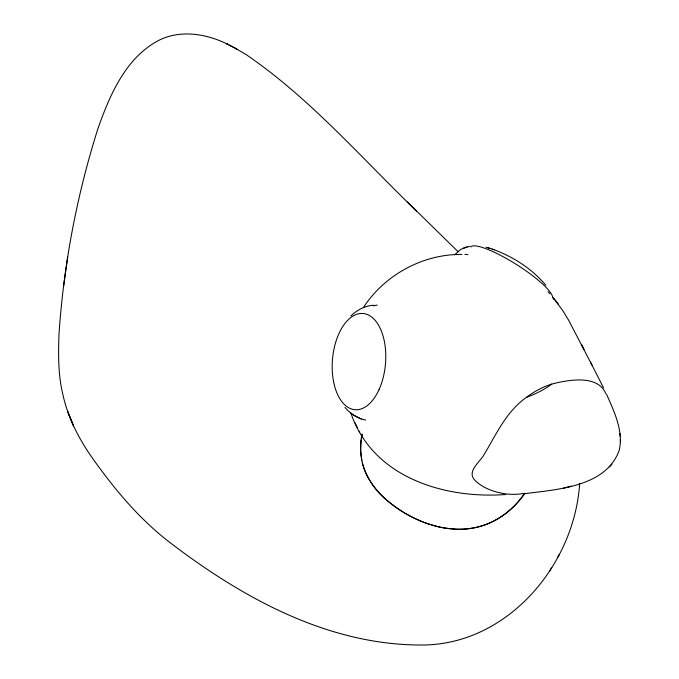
<?xml version="1.0" encoding="UTF-8"?>
<svg xmlns="http://www.w3.org/2000/svg" width="679" height="679" viewBox="0 0 679 679"><rect width="100%" height="100%" fill="white"/><g stroke="black" fill="none" stroke-linecap="round" stroke-linejoin="round"><path stroke-width="1.02" d="M524.095 493.743C557.018 489.415 606.211 487.157 619.282 450.084C623.585 430.664 614.071 411.499 606.551 394.193M620.411 440.408L620.419 439.754M620.402 441.902L620.411 441.24M579.671 483.338C574.4 566.481 505.363 647.087 418.349 644.991C326.319 644.133 241.877 597.427 170.463 542.928C140.188 519.859 115.498 490.467 93.49 459.624C79.299 439.814 67.781 417.678 62.697 393.701C58.046 374.163 58.309 353.861 59.005 333.924C63.724 264.454 76.82 195.399 97.801 129.018C109.777 95.128 125.539 57.664 159.09 40.197C180.852 29.443 206.739 33.78 227.703 44.305M361.245 440.085L360.736 450.236L361.771 460.54M63.588 286.368L67.705 257.002M361.491 438.091L362.102 434.136M362.085 434.305C355.575 460.948 369.503 488.014 390.96 503.58A110.125 96.724 30.1 0 0 420.946 521.158A105.483 92.692 30.2 0 0 427.914 523.798L437.403 526.548A91.207 80.088 30.1 0 0 444.626 528.024L454.302 529.102M557.425 557.629L559.309 554.37M549.795 570.861L551.747 567.491M363.358 307.612C384.56 274.919 422.847 254.056 461.864 254.404M524.595 493.557C516.507 505.201 505.728 515.123 492.979 521.447A81.2 71.287 30.1 0 1 454.302 529.17M524.689 493.497C513.689 509.318 497.537 521.956 478.703 526.785A79.46 69.767 30.1 0 1 464.555 529.06C449.192 530.044 433.813 526.632 419.715 520.649A110.753 97.241 30.1 0 1 395.679 507.111C382.549 497.69 370.7 485.544 364.606 470.343A57.74 50.704 30.1 0 1 362.204 462.603M454.514 254.863L460.973 249.269L469.783 246.231M611.881 464.249L609.377 466.965M350.89 315.93C356.933 310.074 364.835 305.847 373.314 305.227M605.77 393.616C597.851 374.146 567.457 379.977 551.704 384.102A99.075 87.863 -89.9 0 0 526.531 397.274C505.796 411.788 495.831 435.358 483.117 456.203C478.347 463.205 466.159 472.626 475.639 480.978C482.939 487.895 492.776 491.511 502.511 493.344M463.341 248.081L464.64 247.64M465.879 247.207L467.135 246.774M563.409 488.167L571.599 486.13M524.774 493.353L518.849 494.108A90.112 76.023 -87.3 0 1 502.502 493.404M505.685 494.524C443.888 499.057 372.516 477.21 350.899 413.061M464.962 254.404L467.924 254.642M365.633 420.08L361.228 418.935L354.277 415.506M485.994 247.275L490.484 248.548M492.148 249.083C512.679 256.28 531.818 268.587 545.882 285.307M488.116 247.81L494.219 249.728M361.228 418.935C354.913 416.592 349.269 412.62 345 407.408M235.817 48.515L246.757 55.024C310.473 98.684 361.211 157.732 416.516 211.016L407.442 202.079L457.943 251.544M351.527 413.74L353.36 414.911M547.961 291.758L549.897 293.769M558.554 304.523L553.113 297.487L562.806 310.676L568.476 319.928L592.122 365.361M359.395 431.19L359.777 431.903M584.042 349.49L581.733 345L583.312 348.072M354.896 422.593L357.247 427.312M590.509 362.162L603.521 387.836M553.096 297.979L553.529 299.414M620.25 436.385L619.935 433.465M470.691 247.046A48.268 9.795 32.3 0 1 514.326 263.18A48.268 9.795 32.3 0 1 552.587 297.402M373.408 305.881A58.055 31.981 -85.2 0 1 377.244 305.143M551.721 384.102A64.081 31.446 -12.6 0 1 526.548 397.3M236.682 48.964L226.854 43.863L236.682 48.964M73.493 425.801L67.781 411.788L73.493 425.801M379.077 389.5A48.268 26.583 -85.2 0 0 364.334 313.664A48.268 26.583 -85.2 0 0 333.576 381.632A48.268 26.583 -85.2 0 0 379.077 389.5"/></g></svg>
